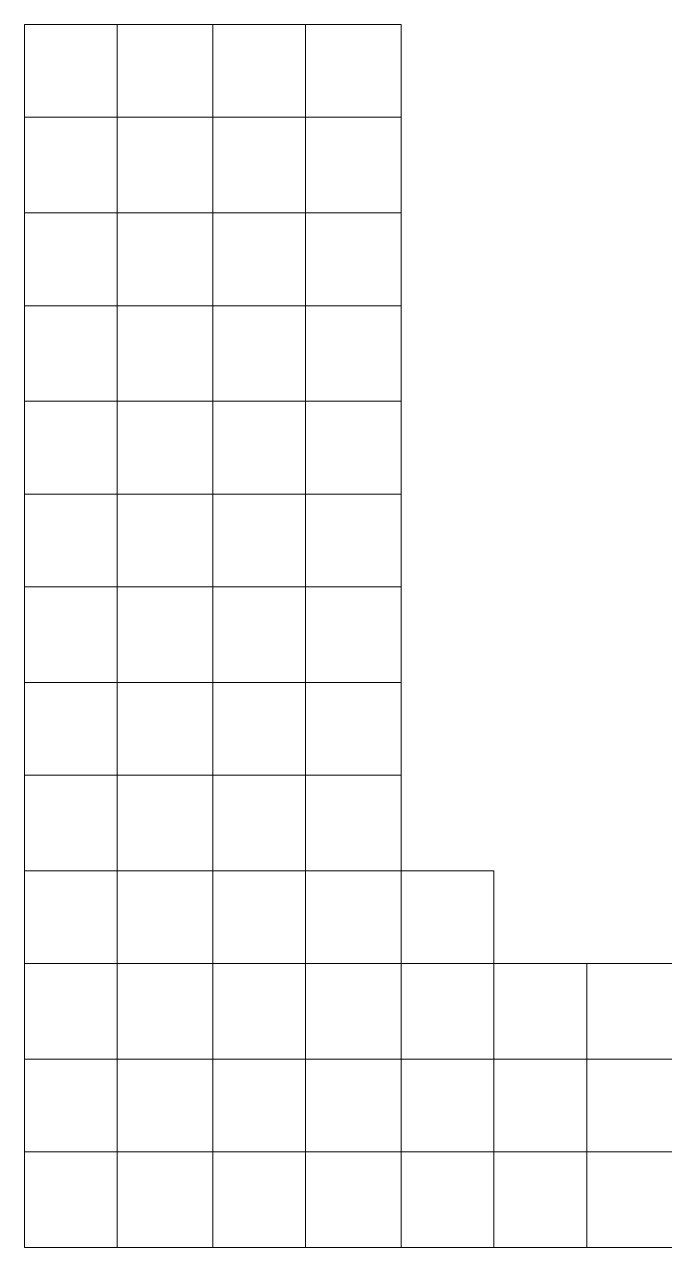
# Model space of a CAD drawing. Header units: millimetres. Extents: x -139 to 75, y -28 to 93.
# Drawn here: x -90.655 to -90.042, y 47.105 to 48.276 of the extents above; entities that cross this region are included whole.
import ezdxf

# ---------------------------------------------------------------- set-up
doc = ezdxf.new("R2010")
doc.units = ezdxf.units.MM
doc.header["$MEASUREMENT"] = 0
doc.layers.add('Layer 1', color=7, linetype='Continuous')

msp = doc.modelspace()

# ---------------------------------------------------------------- linework, layer by layer
at = {"layer": 'Layer 1', "color": 136, "lineweight": 0}
for points in [[(-90.6551, 48.187), (-90.6551, 48.187), (-90.6551, 48.2759), (-90.6551, 48.2759), (-90.6551, 48.2759), (-90.6551, 48.2759), (-90.5662, 48.2759), (-90.5662, 48.2759), (-90.5662, 48.2759), (-90.5662, 48.2759), (-90.5662, 48.187), (-90.5662, 48.187), (-90.5662, 48.187), (-90.5662, 48.187), (-90.6551, 48.187), (-90.6551, 48.187)], [(-90.5662, 48.187), (-90.5662, 48.187), (-90.5662, 48.2759), (-90.5662, 48.2759), (-90.5662, 48.2759), (-90.5662, 48.2759), (-90.4748, 48.2759), (-90.4748, 48.2759), (-90.4748, 48.2759), (-90.4748, 48.2759), (-90.4748, 48.187), (-90.4748, 48.187), (-90.4748, 48.187), (-90.4748, 48.187), (-90.5662, 48.187), (-90.5662, 48.187)], [(-90.4748, 48.187), (-90.4748, 48.187), (-90.4748, 48.2759), (-90.4748, 48.2759), (-90.4748, 48.2759), (-90.4748, 48.2759), (-90.3859, 48.2759), (-90.3859, 48.2759), (-90.3859, 48.2759), (-90.3859, 48.2759), (-90.3859, 48.187), (-90.3859, 48.187), (-90.3859, 48.187), (-90.3859, 48.187), (-90.4748, 48.187), (-90.4748, 48.187)], [(-90.3859, 48.187), (-90.3859, 48.187), (-90.3859, 48.2759), (-90.3859, 48.2759), (-90.3859, 48.2759), (-90.3859, 48.2759), (-90.2945, 48.2759), (-90.2945, 48.2759), (-90.2945, 48.2759), (-90.2945, 48.2759), (-90.2945, 48.187), (-90.2945, 48.187), (-90.2945, 48.187), (-90.2945, 48.187), (-90.3859, 48.187), (-90.3859, 48.187)], [(-90.6551, 48.0955), (-90.6551, 48.0955), (-90.6551, 48.187), (-90.6551, 48.187), (-90.6551, 48.187), (-90.6551, 48.187), (-90.5662, 48.187), (-90.5662, 48.187), (-90.5662, 48.187), (-90.5662, 48.187), (-90.5662, 48.0955), (-90.5662, 48.0955), (-90.5662, 48.0955), (-90.5662, 48.0955), (-90.6551, 48.0955), (-90.6551, 48.0955)], [(-90.5662, 48.0955), (-90.5662, 48.0955), (-90.5662, 48.187), (-90.5662, 48.187), (-90.5662, 48.187), (-90.5662, 48.187), (-90.4748, 48.187), (-90.4748, 48.187), (-90.4748, 48.187), (-90.4748, 48.187), (-90.4748, 48.0955), (-90.4748, 48.0955), (-90.4748, 48.0955), (-90.4748, 48.0955), (-90.5662, 48.0955), (-90.5662, 48.0955)], [(-90.4748, 48.0955), (-90.4748, 48.0955), (-90.4748, 48.187), (-90.4748, 48.187), (-90.4748, 48.187), (-90.4748, 48.187), (-90.3859, 48.187), (-90.3859, 48.187), (-90.3859, 48.187), (-90.3859, 48.187), (-90.3859, 48.0955), (-90.3859, 48.0955), (-90.3859, 48.0955), (-90.3859, 48.0955), (-90.4748, 48.0955), (-90.4748, 48.0955)], [(-90.3859, 48.0955), (-90.3859, 48.0955), (-90.3859, 48.187), (-90.3859, 48.187), (-90.3859, 48.187), (-90.3859, 48.187), (-90.2945, 48.187), (-90.2945, 48.187), (-90.2945, 48.187), (-90.2945, 48.187), (-90.2945, 48.0955), (-90.2945, 48.0955), (-90.2945, 48.0955), (-90.2945, 48.0955), (-90.3859, 48.0955), (-90.3859, 48.0955)], [(-90.6551, 48.0066), (-90.6551, 48.0066), (-90.6551, 48.0955), (-90.6551, 48.0955), (-90.6551, 48.0955), (-90.6551, 48.0955), (-90.5662, 48.0955), (-90.5662, 48.0955), (-90.5662, 48.0955), (-90.5662, 48.0955), (-90.5662, 48.0066), (-90.5662, 48.0066), (-90.5662, 48.0066), (-90.5662, 48.0066), (-90.6551, 48.0066), (-90.6551, 48.0066)], [(-90.5662, 48.0066), (-90.5662, 48.0066), (-90.5662, 48.0955), (-90.5662, 48.0955), (-90.5662, 48.0955), (-90.5662, 48.0955), (-90.4748, 48.0955), (-90.4748, 48.0955), (-90.4748, 48.0955), (-90.4748, 48.0955), (-90.4748, 48.0066), (-90.4748, 48.0066), (-90.4748, 48.0066), (-90.4748, 48.0066), (-90.5662, 48.0066), (-90.5662, 48.0066)], [(-90.4748, 48.0066), (-90.4748, 48.0066), (-90.4748, 48.0955), (-90.4748, 48.0955), (-90.4748, 48.0955), (-90.4748, 48.0955), (-90.3859, 48.0955), (-90.3859, 48.0955), (-90.3859, 48.0955), (-90.3859, 48.0955), (-90.3859, 48.0066), (-90.3859, 48.0066), (-90.3859, 48.0066), (-90.3859, 48.0066), (-90.4748, 48.0066), (-90.4748, 48.0066)], [(-90.3859, 48.0066), (-90.3859, 48.0066), (-90.3859, 48.0955), (-90.3859, 48.0955), (-90.3859, 48.0955), (-90.3859, 48.0955), (-90.2945, 48.0955), (-90.2945, 48.0955), (-90.2945, 48.0955), (-90.2945, 48.0955), (-90.2945, 48.0066), (-90.2945, 48.0066), (-90.2945, 48.0066), (-90.2945, 48.0066), (-90.3859, 48.0066), (-90.3859, 48.0066)], [(-90.6551, 47.9152), (-90.6551, 47.9152), (-90.6551, 48.0066), (-90.6551, 48.0066), (-90.6551, 48.0066), (-90.6551, 48.0066), (-90.5662, 48.0066), (-90.5662, 48.0066), (-90.5662, 48.0066), (-90.5662, 48.0066), (-90.5662, 47.9152), (-90.5662, 47.9152), (-90.5662, 47.9152), (-90.5662, 47.9152), (-90.6551, 47.9152), (-90.6551, 47.9152)], [(-90.5662, 47.9152), (-90.5662, 47.9152), (-90.5662, 48.0066), (-90.5662, 48.0066), (-90.5662, 48.0066), (-90.5662, 48.0066), (-90.4748, 48.0066), (-90.4748, 48.0066), (-90.4748, 48.0066), (-90.4748, 48.0066), (-90.4748, 47.9152), (-90.4748, 47.9152), (-90.4748, 47.9152), (-90.4748, 47.9152), (-90.5662, 47.9152), (-90.5662, 47.9152)], [(-90.4748, 47.9152), (-90.4748, 47.9152), (-90.4748, 48.0066), (-90.4748, 48.0066), (-90.4748, 48.0066), (-90.4748, 48.0066), (-90.3859, 48.0066), (-90.3859, 48.0066), (-90.3859, 48.0066), (-90.3859, 48.0066), (-90.3859, 47.9152), (-90.3859, 47.9152), (-90.3859, 47.9152), (-90.3859, 47.9152), (-90.4748, 47.9152), (-90.4748, 47.9152)], [(-90.3859, 47.9152), (-90.3859, 47.9152), (-90.3859, 48.0066), (-90.3859, 48.0066), (-90.3859, 48.0066), (-90.3859, 48.0066), (-90.2945, 48.0066), (-90.2945, 48.0066), (-90.2945, 48.0066), (-90.2945, 48.0066), (-90.2945, 47.9152), (-90.2945, 47.9152), (-90.2945, 47.9152), (-90.2945, 47.9152), (-90.3859, 47.9152), (-90.3859, 47.9152)], [(-90.6551, 47.8263), (-90.6551, 47.8263), (-90.6551, 47.9152), (-90.6551, 47.9152), (-90.6551, 47.9152), (-90.6551, 47.9152), (-90.5662, 47.9152), (-90.5662, 47.9152), (-90.5662, 47.9152), (-90.5662, 47.9152), (-90.5662, 47.8263), (-90.5662, 47.8263), (-90.5662, 47.8263), (-90.5662, 47.8263), (-90.6551, 47.8263), (-90.6551, 47.8263)], [(-90.5662, 47.8263), (-90.5662, 47.8263), (-90.5662, 47.9152), (-90.5662, 47.9152), (-90.5662, 47.9152), (-90.5662, 47.9152), (-90.4748, 47.9152), (-90.4748, 47.9152), (-90.4748, 47.9152), (-90.4748, 47.9152), (-90.4748, 47.8263), (-90.4748, 47.8263), (-90.4748, 47.8263), (-90.4748, 47.8263), (-90.5662, 47.8263), (-90.5662, 47.8263)], [(-90.4748, 47.8263), (-90.4748, 47.8263), (-90.4748, 47.9152), (-90.4748, 47.9152), (-90.4748, 47.9152), (-90.4748, 47.9152), (-90.3859, 47.9152), (-90.3859, 47.9152), (-90.3859, 47.9152), (-90.3859, 47.9152), (-90.3859, 47.8263), (-90.3859, 47.8263), (-90.3859, 47.8263), (-90.3859, 47.8263), (-90.4748, 47.8263), (-90.4748, 47.8263)], [(-90.3859, 47.8263), (-90.3859, 47.8263), (-90.3859, 47.9152), (-90.3859, 47.9152), (-90.3859, 47.9152), (-90.3859, 47.9152), (-90.2945, 47.9152), (-90.2945, 47.9152), (-90.2945, 47.9152), (-90.2945, 47.9152), (-90.2945, 47.8263), (-90.2945, 47.8263), (-90.2945, 47.8263), (-90.2945, 47.8263), (-90.3859, 47.8263), (-90.3859, 47.8263)], [(-90.6551, 47.7374), (-90.6551, 47.7374), (-90.6551, 47.8263), (-90.6551, 47.8263), (-90.6551, 47.8263), (-90.6551, 47.8263), (-90.5662, 47.8263), (-90.5662, 47.8263), (-90.5662, 47.8263), (-90.5662, 47.8263), (-90.5662, 47.7374), (-90.5662, 47.7374), (-90.5662, 47.7374), (-90.5662, 47.7374), (-90.6551, 47.7374), (-90.6551, 47.7374)], [(-90.5662, 47.7374), (-90.5662, 47.7374), (-90.5662, 47.8263), (-90.5662, 47.8263), (-90.5662, 47.8263), (-90.5662, 47.8263), (-90.4748, 47.8263), (-90.4748, 47.8263), (-90.4748, 47.8263), (-90.4748, 47.8263), (-90.4748, 47.7374), (-90.4748, 47.7374), (-90.4748, 47.7374), (-90.4748, 47.7374), (-90.5662, 47.7374), (-90.5662, 47.7374)], [(-90.4748, 47.7374), (-90.4748, 47.7374), (-90.4748, 47.8263), (-90.4748, 47.8263), (-90.4748, 47.8263), (-90.4748, 47.8263), (-90.3859, 47.8263), (-90.3859, 47.8263), (-90.3859, 47.8263), (-90.3859, 47.8263), (-90.3859, 47.7374), (-90.3859, 47.7374), (-90.3859, 47.7374), (-90.3859, 47.7374), (-90.4748, 47.7374), (-90.4748, 47.7374)], [(-90.3859, 47.7374), (-90.3859, 47.7374), (-90.3859, 47.8263), (-90.3859, 47.8263), (-90.3859, 47.8263), (-90.3859, 47.8263), (-90.2945, 47.8263), (-90.2945, 47.8263), (-90.2945, 47.8263), (-90.2945, 47.8263), (-90.2945, 47.7374), (-90.2945, 47.7374), (-90.2945, 47.7374), (-90.2945, 47.7374), (-90.3859, 47.7374), (-90.3859, 47.7374)], [(-90.6551, 47.6459), (-90.6551, 47.6459), (-90.6551, 47.7374), (-90.6551, 47.7374), (-90.6551, 47.7374), (-90.6551, 47.7374), (-90.5662, 47.7374), (-90.5662, 47.7374), (-90.5662, 47.7374), (-90.5662, 47.7374), (-90.5662, 47.6459), (-90.5662, 47.6459), (-90.5662, 47.6459), (-90.5662, 47.6459), (-90.6551, 47.6459), (-90.6551, 47.6459)], [(-90.5662, 47.6459), (-90.5662, 47.6459), (-90.5662, 47.7374), (-90.5662, 47.7374), (-90.5662, 47.7374), (-90.5662, 47.7374), (-90.4748, 47.7374), (-90.4748, 47.7374), (-90.4748, 47.7374), (-90.4748, 47.7374), (-90.4748, 47.6459), (-90.4748, 47.6459), (-90.4748, 47.6459), (-90.4748, 47.6459), (-90.5662, 47.6459), (-90.5662, 47.6459)], [(-90.4748, 47.6459), (-90.4748, 47.6459), (-90.4748, 47.7374), (-90.4748, 47.7374), (-90.4748, 47.7374), (-90.4748, 47.7374), (-90.3859, 47.7374), (-90.3859, 47.7374), (-90.3859, 47.7374), (-90.3859, 47.7374), (-90.3859, 47.6459), (-90.3859, 47.6459), (-90.3859, 47.6459), (-90.3859, 47.6459), (-90.4748, 47.6459), (-90.4748, 47.6459)], [(-90.3859, 47.6459), (-90.3859, 47.6459), (-90.3859, 47.7374), (-90.3859, 47.7374), (-90.3859, 47.7374), (-90.3859, 47.7374), (-90.2945, 47.7374), (-90.2945, 47.7374), (-90.2945, 47.7374), (-90.2945, 47.7374), (-90.2945, 47.6459), (-90.2945, 47.6459), (-90.2945, 47.6459), (-90.2945, 47.6459), (-90.3859, 47.6459), (-90.3859, 47.6459)], [(-90.6551, 47.557), (-90.6551, 47.557), (-90.6551, 47.6459), (-90.6551, 47.6459), (-90.6551, 47.6459), (-90.6551, 47.6459), (-90.5662, 47.6459), (-90.5662, 47.6459), (-90.5662, 47.6459), (-90.5662, 47.6459), (-90.5662, 47.557), (-90.5662, 47.557), (-90.5662, 47.557), (-90.5662, 47.557), (-90.6551, 47.557), (-90.6551, 47.557)], [(-90.5662, 47.557), (-90.5662, 47.557), (-90.5662, 47.6459), (-90.5662, 47.6459), (-90.5662, 47.6459), (-90.5662, 47.6459), (-90.4748, 47.6459), (-90.4748, 47.6459), (-90.4748, 47.6459), (-90.4748, 47.6459), (-90.4748, 47.557), (-90.4748, 47.557), (-90.4748, 47.557), (-90.4748, 47.557), (-90.5662, 47.557), (-90.5662, 47.557)], [(-90.4748, 47.557), (-90.4748, 47.557), (-90.4748, 47.6459), (-90.4748, 47.6459), (-90.4748, 47.6459), (-90.4748, 47.6459), (-90.3859, 47.6459), (-90.3859, 47.6459), (-90.3859, 47.6459), (-90.3859, 47.6459), (-90.3859, 47.557), (-90.3859, 47.557), (-90.3859, 47.557), (-90.3859, 47.557), (-90.4748, 47.557), (-90.4748, 47.557)], [(-90.3859, 47.557), (-90.3859, 47.557), (-90.3859, 47.6459), (-90.3859, 47.6459), (-90.3859, 47.6459), (-90.3859, 47.6459), (-90.2945, 47.6459), (-90.2945, 47.6459), (-90.2945, 47.6459), (-90.2945, 47.6459), (-90.2945, 47.557), (-90.2945, 47.557), (-90.2945, 47.557), (-90.2945, 47.557), (-90.3859, 47.557), (-90.3859, 47.557)], [(-90.6551, 47.4656), (-90.6551, 47.4656), (-90.6551, 47.557), (-90.6551, 47.557), (-90.6551, 47.557), (-90.6551, 47.557), (-90.5662, 47.557), (-90.5662, 47.557), (-90.5662, 47.557), (-90.5662, 47.557), (-90.5662, 47.4656), (-90.5662, 47.4656), (-90.5662, 47.4656), (-90.5662, 47.4656), (-90.6551, 47.4656), (-90.6551, 47.4656)], [(-90.5662, 47.4656), (-90.5662, 47.4656), (-90.5662, 47.557), (-90.5662, 47.557), (-90.5662, 47.557), (-90.5662, 47.557), (-90.4748, 47.557), (-90.4748, 47.557), (-90.4748, 47.557), (-90.4748, 47.557), (-90.4748, 47.4656), (-90.4748, 47.4656), (-90.4748, 47.4656), (-90.4748, 47.4656), (-90.5662, 47.4656), (-90.5662, 47.4656)], [(-90.4748, 47.4656), (-90.4748, 47.4656), (-90.4748, 47.557), (-90.4748, 47.557), (-90.4748, 47.557), (-90.4748, 47.557), (-90.3859, 47.557), (-90.3859, 47.557), (-90.3859, 47.557), (-90.3859, 47.557), (-90.3859, 47.4656), (-90.3859, 47.4656), (-90.3859, 47.4656), (-90.3859, 47.4656), (-90.4748, 47.4656), (-90.4748, 47.4656)], [(-90.3859, 47.4656), (-90.3859, 47.4656), (-90.3859, 47.557), (-90.3859, 47.557), (-90.3859, 47.557), (-90.3859, 47.557), (-90.2945, 47.557), (-90.2945, 47.557), (-90.2945, 47.557), (-90.2945, 47.557), (-90.2945, 47.4656), (-90.2945, 47.4656), (-90.2945, 47.4656), (-90.2945, 47.4656), (-90.3859, 47.4656), (-90.3859, 47.4656)], [(-90.6551, 47.3767), (-90.6551, 47.3767), (-90.6551, 47.4656), (-90.6551, 47.4656), (-90.6551, 47.4656), (-90.6551, 47.4656), (-90.5662, 47.4656), (-90.5662, 47.4656), (-90.5662, 47.4656), (-90.5662, 47.4656), (-90.5662, 47.3767), (-90.5662, 47.3767), (-90.5662, 47.3767), (-90.5662, 47.3767), (-90.6551, 47.3767), (-90.6551, 47.3767)], [(-90.5662, 47.3767), (-90.5662, 47.3767), (-90.5662, 47.4656), (-90.5662, 47.4656), (-90.5662, 47.4656), (-90.5662, 47.4656), (-90.4748, 47.4656), (-90.4748, 47.4656), (-90.4748, 47.4656), (-90.4748, 47.4656), (-90.4748, 47.3767), (-90.4748, 47.3767), (-90.4748, 47.3767), (-90.4748, 47.3767), (-90.5662, 47.3767), (-90.5662, 47.3767)], [(-90.4748, 47.3767), (-90.4748, 47.3767), (-90.4748, 47.4656), (-90.4748, 47.4656), (-90.4748, 47.4656), (-90.4748, 47.4656), (-90.3859, 47.4656), (-90.3859, 47.4656), (-90.3859, 47.4656), (-90.3859, 47.4656), (-90.3859, 47.3767), (-90.3859, 47.3767), (-90.3859, 47.3767), (-90.3859, 47.3767), (-90.4748, 47.3767), (-90.4748, 47.3767)], [(-90.3859, 47.3767), (-90.3859, 47.3767), (-90.3859, 47.4656), (-90.3859, 47.4656), (-90.3859, 47.4656), (-90.3859, 47.4656), (-90.2945, 47.4656), (-90.2945, 47.4656), (-90.2945, 47.4656), (-90.2945, 47.4656), (-90.2945, 47.3767), (-90.2945, 47.3767), (-90.2945, 47.3767), (-90.2945, 47.3767), (-90.3859, 47.3767), (-90.3859, 47.3767)], [(-90.2945, 47.3767), (-90.2945, 47.3767), (-90.2945, 47.4656), (-90.2945, 47.4656), (-90.2945, 47.4656), (-90.2945, 47.4656), (-90.2056, 47.4656), (-90.2056, 47.4656), (-90.2056, 47.4656), (-90.2056, 47.4656), (-90.2056, 47.3767), (-90.2056, 47.3767), (-90.2056, 47.3767), (-90.2056, 47.3767), (-90.2945, 47.3767), (-90.2945, 47.3767)], [(-90.6551, 47.2853), (-90.6551, 47.2853), (-90.6551, 47.3767), (-90.6551, 47.3767), (-90.6551, 47.3767), (-90.6551, 47.3767), (-90.5662, 47.3767), (-90.5662, 47.3767), (-90.5662, 47.3767), (-90.5662, 47.3767), (-90.5662, 47.2853), (-90.5662, 47.2853), (-90.5662, 47.2853), (-90.5662, 47.2853), (-90.6551, 47.2853), (-90.6551, 47.2853)], [(-90.5662, 47.2853), (-90.5662, 47.2853), (-90.5662, 47.3767), (-90.5662, 47.3767), (-90.5662, 47.3767), (-90.5662, 47.3767), (-90.4748, 47.3767), (-90.4748, 47.3767), (-90.4748, 47.3767), (-90.4748, 47.3767), (-90.4748, 47.2853), (-90.4748, 47.2853), (-90.4748, 47.2853), (-90.4748, 47.2853), (-90.5662, 47.2853), (-90.5662, 47.2853)], [(-90.4748, 47.2853), (-90.4748, 47.2853), (-90.4748, 47.3767), (-90.4748, 47.3767), (-90.4748, 47.3767), (-90.4748, 47.3767), (-90.3859, 47.3767), (-90.3859, 47.3767), (-90.3859, 47.3767), (-90.3859, 47.3767), (-90.3859, 47.2853), (-90.3859, 47.2853), (-90.3859, 47.2853), (-90.3859, 47.2853), (-90.4748, 47.2853), (-90.4748, 47.2853)], [(-90.3859, 47.2853), (-90.3859, 47.2853), (-90.3859, 47.3767), (-90.3859, 47.3767), (-90.3859, 47.3767), (-90.3859, 47.3767), (-90.2945, 47.3767), (-90.2945, 47.3767), (-90.2945, 47.3767), (-90.2945, 47.3767), (-90.2945, 47.2853), (-90.2945, 47.2853), (-90.2945, 47.2853), (-90.2945, 47.2853), (-90.3859, 47.2853), (-90.3859, 47.2853)], [(-90.2945, 47.2853), (-90.2945, 47.2853), (-90.2945, 47.3767), (-90.2945, 47.3767), (-90.2945, 47.3767), (-90.2945, 47.3767), (-90.2056, 47.3767), (-90.2056, 47.3767), (-90.2056, 47.3767), (-90.2056, 47.3767), (-90.2056, 47.2853), (-90.2056, 47.2853), (-90.2056, 47.2853), (-90.2056, 47.2853), (-90.2945, 47.2853), (-90.2945, 47.2853)], [(-90.2056, 47.2853), (-90.2056, 47.2853), (-90.2056, 47.3767), (-90.2056, 47.3767), (-90.2056, 47.3767), (-90.2056, 47.3767), (-90.1167, 47.3767), (-90.1167, 47.3767), (-90.1167, 47.3767), (-90.1167, 47.3767), (-90.1167, 47.2853), (-90.1167, 47.2853), (-90.1167, 47.2853), (-90.1167, 47.2853), (-90.2056, 47.2853), (-90.2056, 47.2853)], [(-90.1167, 47.2853), (-90.1167, 47.2853), (-90.1167, 47.3767), (-90.1167, 47.3767), (-90.1167, 47.3767), (-90.1167, 47.3767), (-90.0252, 47.3767), (-90.0252, 47.3767), (-90.0252, 47.3767), (-90.0252, 47.3767), (-90.0252, 47.2853), (-90.0252, 47.2853), (-90.0252, 47.2853), (-90.0252, 47.2853), (-90.1167, 47.2853), (-90.1167, 47.2853)], [(-90.6551, 47.1964), (-90.6551, 47.1964), (-90.6551, 47.2853), (-90.6551, 47.2853), (-90.6551, 47.2853), (-90.6551, 47.2853), (-90.5662, 47.2853), (-90.5662, 47.2853), (-90.5662, 47.2853), (-90.5662, 47.2853), (-90.5662, 47.1964), (-90.5662, 47.1964), (-90.5662, 47.1964), (-90.5662, 47.1964), (-90.6551, 47.1964), (-90.6551, 47.1964)], [(-90.5662, 47.1964), (-90.5662, 47.1964), (-90.5662, 47.2853), (-90.5662, 47.2853), (-90.5662, 47.2853), (-90.5662, 47.2853), (-90.4748, 47.2853), (-90.4748, 47.2853), (-90.4748, 47.2853), (-90.4748, 47.2853), (-90.4748, 47.1964), (-90.4748, 47.1964), (-90.4748, 47.1964), (-90.4748, 47.1964), (-90.5662, 47.1964), (-90.5662, 47.1964)], [(-90.4748, 47.1964), (-90.4748, 47.1964), (-90.4748, 47.2853), (-90.4748, 47.2853), (-90.4748, 47.2853), (-90.4748, 47.2853), (-90.3859, 47.2853), (-90.3859, 47.2853), (-90.3859, 47.2853), (-90.3859, 47.2853), (-90.3859, 47.1964), (-90.3859, 47.1964), (-90.3859, 47.1964), (-90.3859, 47.1964), (-90.4748, 47.1964), (-90.4748, 47.1964)], [(-90.3859, 47.1964), (-90.3859, 47.1964), (-90.3859, 47.2853), (-90.3859, 47.2853), (-90.3859, 47.2853), (-90.3859, 47.2853), (-90.2945, 47.2853), (-90.2945, 47.2853), (-90.2945, 47.2853), (-90.2945, 47.2853), (-90.2945, 47.1964), (-90.2945, 47.1964), (-90.2945, 47.1964), (-90.2945, 47.1964), (-90.3859, 47.1964), (-90.3859, 47.1964)], [(-90.2945, 47.1964), (-90.2945, 47.1964), (-90.2945, 47.2853), (-90.2945, 47.2853), (-90.2945, 47.2853), (-90.2945, 47.2853), (-90.2056, 47.2853), (-90.2056, 47.2853), (-90.2056, 47.2853), (-90.2056, 47.2853), (-90.2056, 47.1964), (-90.2056, 47.1964), (-90.2056, 47.1964), (-90.2056, 47.1964), (-90.2945, 47.1964), (-90.2945, 47.1964)], [(-90.2056, 47.1964), (-90.2056, 47.1964), (-90.2056, 47.2853), (-90.2056, 47.2853), (-90.2056, 47.2853), (-90.2056, 47.2853), (-90.1167, 47.2853), (-90.1167, 47.2853), (-90.1167, 47.2853), (-90.1167, 47.2853), (-90.1167, 47.1964), (-90.1167, 47.1964), (-90.1167, 47.1964), (-90.1167, 47.1964), (-90.2056, 47.1964), (-90.2056, 47.1964)], [(-90.1167, 47.1964), (-90.1167, 47.1964), (-90.1167, 47.2853), (-90.1167, 47.2853), (-90.1167, 47.2853), (-90.1167, 47.2853), (-90.0252, 47.2853), (-90.0252, 47.2853), (-90.0252, 47.2853), (-90.0252, 47.2853), (-90.0252, 47.1964), (-90.0252, 47.1964), (-90.0252, 47.1964), (-90.0252, 47.1964), (-90.1167, 47.1964), (-90.1167, 47.1964)], [(-90.6551, 47.1049), (-90.6551, 47.1049), (-90.6551, 47.1964), (-90.6551, 47.1964), (-90.6551, 47.1964), (-90.6551, 47.1964), (-90.5662, 47.1964), (-90.5662, 47.1964), (-90.5662, 47.1964), (-90.5662, 47.1964), (-90.5662, 47.1049), (-90.5662, 47.1049), (-90.5662, 47.1049), (-90.5662, 47.1049), (-90.6551, 47.1049), (-90.6551, 47.1049)], [(-90.5662, 47.1049), (-90.5662, 47.1049), (-90.5662, 47.1964), (-90.5662, 47.1964), (-90.5662, 47.1964), (-90.5662, 47.1964), (-90.4748, 47.1964), (-90.4748, 47.1964), (-90.4748, 47.1964), (-90.4748, 47.1964), (-90.4748, 47.1049), (-90.4748, 47.1049), (-90.4748, 47.1049), (-90.4748, 47.1049), (-90.5662, 47.1049), (-90.5662, 47.1049)], [(-90.4748, 47.1049), (-90.4748, 47.1049), (-90.4748, 47.1964), (-90.4748, 47.1964), (-90.4748, 47.1964), (-90.4748, 47.1964), (-90.3859, 47.1964), (-90.3859, 47.1964), (-90.3859, 47.1964), (-90.3859, 47.1964), (-90.3859, 47.1049), (-90.3859, 47.1049), (-90.3859, 47.1049), (-90.3859, 47.1049), (-90.4748, 47.1049), (-90.4748, 47.1049)], [(-90.3859, 47.1049), (-90.3859, 47.1049), (-90.3859, 47.1964), (-90.3859, 47.1964), (-90.3859, 47.1964), (-90.3859, 47.1964), (-90.2945, 47.1964), (-90.2945, 47.1964), (-90.2945, 47.1964), (-90.2945, 47.1964), (-90.2945, 47.1049), (-90.2945, 47.1049), (-90.2945, 47.1049), (-90.2945, 47.1049), (-90.3859, 47.1049), (-90.3859, 47.1049)], [(-90.2945, 47.1049), (-90.2945, 47.1049), (-90.2945, 47.1964), (-90.2945, 47.1964), (-90.2945, 47.1964), (-90.2945, 47.1964), (-90.2056, 47.1964), (-90.2056, 47.1964), (-90.2056, 47.1964), (-90.2056, 47.1964), (-90.2056, 47.1049), (-90.2056, 47.1049), (-90.2056, 47.1049), (-90.2056, 47.1049), (-90.2945, 47.1049), (-90.2945, 47.1049)], [(-90.2056, 47.1049), (-90.2056, 47.1049), (-90.2056, 47.1964), (-90.2056, 47.1964), (-90.2056, 47.1964), (-90.2056, 47.1964), (-90.1167, 47.1964), (-90.1167, 47.1964), (-90.1167, 47.1964), (-90.1167, 47.1964), (-90.1167, 47.1049), (-90.1167, 47.1049), (-90.1167, 47.1049), (-90.1167, 47.1049), (-90.2056, 47.1049), (-90.2056, 47.1049)], [(-90.1167, 47.1049), (-90.1167, 47.1049), (-90.1167, 47.1964), (-90.1167, 47.1964), (-90.1167, 47.1964), (-90.1167, 47.1964), (-90.0252, 47.1964), (-90.0252, 47.1964), (-90.0252, 47.1964), (-90.0252, 47.1964), (-90.0252, 47.1049), (-90.0252, 47.1049), (-90.0252, 47.1049), (-90.0252, 47.1049), (-90.1167, 47.1049), (-90.1167, 47.1049)]]:
    msp.add_open_spline(points, degree=3, knots=[0, 0, 0, 0, 0.2, 0.2, 0.2, 0.2, 0.4, 0.4, 0.4, 0.4, 0.6, 0.6, 0.6, 0.6, 1, 1, 1, 1], dxfattribs=at)

doc.saveas('drawing.dxf')
